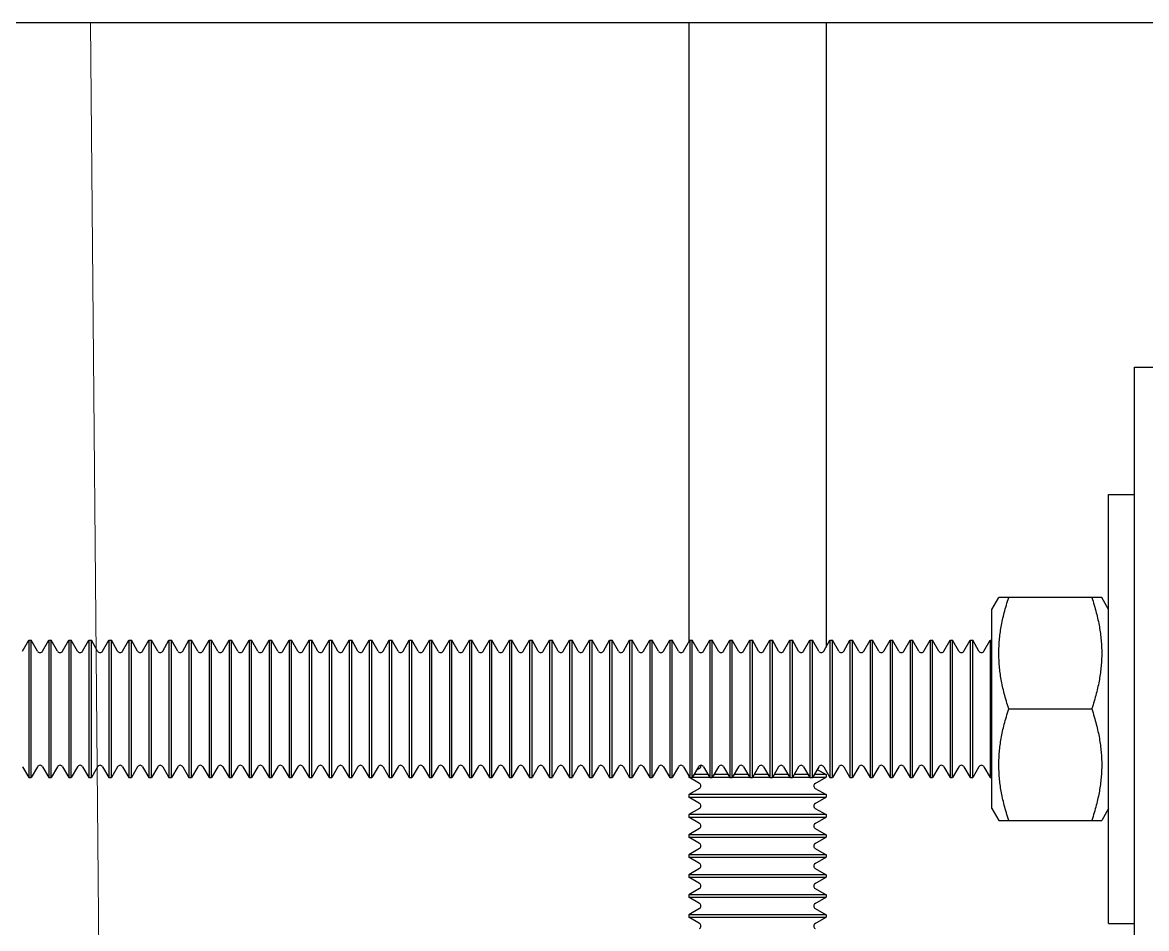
# Model space of a CAD drawing. Header units: millimetres. Extents: x -23083795 to 376618, y 113268 to 3804440.
# Drawn here: x 225360.2 to 225491.1, y 122246.7 to 122352.3 of the extents above; entities that cross this region are included whole.
import ezdxf

# ---------------------------------------------------------------- set-up
doc = ezdxf.new("R2010")
doc.units = ezdxf.units.MM
doc.header["$LTSCALE"] = 6
doc.linetypes.add('CENTER', pattern=[50.8, 31.75, -6.35, 6.35, -6.35])
doc.layers.add('duong tam', color=30, linetype='CENTER', lineweight=5)

msp = doc.modelspace()

# ---------------------------------------------------------------- linework, layer by layer
at = {"color": 2, "lineweight": -3, "ltscale": 30, "extrusion": (0, 1, -2.22045e-16)}
for p, q in [((224825.78045, 122352.29449, -1.36858), (225625.78045, 122352.29449, -1.36858)), ((225437.78045, 122352.29449, -1.36858), (225437.78045, 122280.0852, -1.36858)), ((225453.78045, 122352.29449, -1.36858), (225453.78045, 122279.50785, -1.36858)), ((225489.70097, 120913.35846, -1.36858), (225489.70097, 122312.12253, -1.36858)), ((225489.70097, 122312.12253, -1.36858), (225492.07105, 122312.12253, -1.36858)), ((225486.70097, 122247.29449, -1.36858), (225486.70097, 122297.29449, -1.36858)), ((225486.70097, 122297.29449, -1.36858), (225489.70097, 122297.29449, -1.36858)), ((225473.10097, 122283.89449, -1.36858), (225473.9112, 122285.29786, -1.36858)), ((225484.72932, 122285.29786, -1.36858), (225475.07262, 122285.29786, -1.36858)), ((225486.70097, 122283.89449, -1.36858), (225485.89073, 122285.29786, -1.36858)), ((225473.10097, 122260.69449, -1.36858), (225473.10097, 122283.89449, -1.36858)), ((225360.17212, 122279.03153, -1.36858), (225360.90129, 122280.29449, -1.36858)), ((225360.90129, 122280.29449, -1.36858), (225360.90129, 122264.29449, -1.36858)), ((225360.90129, 122280.29449, -1.36858), (225361.19295, 122280.29449, -1.36858)), ((225361.19295, 122264.29449, -1.36858), (225361.19295, 122280.29449, -1.36858)), ((225361.92212, 122279.03153, -1.36858), (225361.19295, 122280.29449, -1.36858)), ((225362.50545, 122279.03153, -1.36858), (225363.23462, 122280.29449, -1.36858)), ((225363.23462, 122280.29449, -1.36858), (225363.23462, 122264.29449, -1.36858)), ((225363.23462, 122280.29449, -1.36858), (225363.52629, 122280.29449, -1.36858)), ((225363.52629, 122264.29449, -1.36858), (225363.52629, 122280.29449, -1.36858)), ((225364.25545, 122279.03153, -1.36858), (225363.52629, 122280.29449, -1.36858)), ((225364.83879, 122279.03153, -1.36858), (225365.56795, 122280.29449, -1.36858)), ((225365.56795, 122280.29449, -1.36858), (225365.56795, 122264.29449, -1.36858)), ((225365.56795, 122280.29449, -1.36858), (225365.85962, 122280.29449, -1.36858)), ((225365.85962, 122264.29449, -1.36858), (225365.85962, 122280.29449, -1.36858)), ((225366.58879, 122279.03153, -1.36858), (225365.85962, 122280.29449, -1.36858)), ((225367.17212, 122279.03153, -1.36858), (225367.90129, 122280.29449, -1.36858)), ((225367.90129, 122280.29449, -1.36858), (225367.90129, 122264.29449, -1.36858)), ((225367.90129, 122280.29449, -1.36858), (225368.19295, 122280.29449, -1.36858)), ((225368.19295, 122264.29449, -1.36858), (225368.19295, 122280.29449, -1.36858)), ((225368.92212, 122279.03153, -1.36858), (225368.19295, 122280.29449, -1.36858)), ((225369.50545, 122279.03153, -1.36858), (225370.23462, 122280.29449, -1.36858)), ((225370.23462, 122280.29449, -1.36858), (225370.23462, 122264.29449, -1.36858)), ((225370.23462, 122280.29449, -1.36858), (225370.52629, 122280.29449, -1.36858)), ((225370.52629, 122264.29449, -1.36858), (225370.52629, 122280.29449, -1.36858)), ((225371.25545, 122279.03153, -1.36858), (225370.52629, 122280.29449, -1.36858)), ((225371.83879, 122279.03153, -1.36858), (225372.56795, 122280.29449, -1.36858)), ((225372.56795, 122280.29449, -1.36858), (225372.56795, 122264.29449, -1.36858)), ((225372.56795, 122280.29449, -1.36858), (225372.85962, 122280.29449, -1.36858)), ((225372.85962, 122264.29449, -1.36858), (225372.85962, 122280.29449, -1.36858)), ((225373.58879, 122279.03153, -1.36858), (225372.85962, 122280.29449, -1.36858)), ((225374.17212, 122279.03153, -1.36858), (225374.90129, 122280.29449, -1.36858)), ((225374.90129, 122280.29449, -1.36858), (225374.90129, 122264.29449, -1.36858)), ((225374.90129, 122280.29449, -1.36858), (225375.19295, 122280.29449, -1.36858)), ((225375.19295, 122264.29449, -1.36858), (225375.19295, 122280.29449, -1.36858)), ((225375.92212, 122279.03153, -1.36858), (225375.19295, 122280.29449, -1.36858)), ((225376.50545, 122279.03153, -1.36858), (225377.23462, 122280.29449, -1.36858)), ((225377.23462, 122280.29449, -1.36858), (225377.23462, 122264.29449, -1.36858)), ((225377.23462, 122280.29449, -1.36858), (225377.52629, 122280.29449, -1.36858)), ((225377.52629, 122264.29449, -1.36858), (225377.52629, 122280.29449, -1.36858)), ((225378.25545, 122279.03153, -1.36858), (225377.52629, 122280.29449, -1.36858)), ((225378.83879, 122279.03153, -1.36858), (225379.56795, 122280.29449, -1.36858)), ((225379.56795, 122280.29449, -1.36858), (225379.56795, 122264.29449, -1.36858)), ((225379.56795, 122280.29449, -1.36858), (225379.85962, 122280.29449, -1.36858)), ((225379.85962, 122264.29449, -1.36858), (225379.85962, 122280.29449, -1.36858)), ((225380.58879, 122279.03153, -1.36858), (225379.85962, 122280.29449, -1.36858)), ((225381.17212, 122279.03153, -1.36858), (225381.90129, 122280.29449, -1.36858)), ((225381.90129, 122280.29449, -1.36858), (225381.90129, 122264.29449, -1.36858)), ((225381.90129, 122280.29449, -1.36858), (225382.19295, 122280.29449, -1.36858)), ((225382.19295, 122264.29449, -1.36858), (225382.19295, 122280.29449, -1.36858)), ((225382.92212, 122279.03153, -1.36858), (225382.19295, 122280.29449, -1.36858)), ((225383.50545, 122279.03153, -1.36858), (225384.23462, 122280.29449, -1.36858)), ((225384.23462, 122280.29449, -1.36858), (225384.23462, 122264.29449, -1.36858)), ((225384.23462, 122280.29449, -1.36858), (225384.52629, 122280.29449, -1.36858)), ((225384.52629, 122264.29449, -1.36858), (225384.52629, 122280.29449, -1.36858)), ((225385.25545, 122279.03153, -1.36858), (225384.52629, 122280.29449, -1.36858)), ((225385.83879, 122279.03153, -1.36858), (225386.56795, 122280.29449, -1.36858)), ((225386.56795, 122280.29449, -1.36858), (225386.56795, 122264.29449, -1.36858)), ((225386.56795, 122280.29449, -1.36858), (225386.85962, 122280.29449, -1.36858)), ((225386.85962, 122264.29449, -1.36858), (225386.85962, 122280.29449, -1.36858)), ((225387.58879, 122279.03153, -1.36858), (225386.85962, 122280.29449, -1.36858)), ((225388.17212, 122279.03153, -1.36858), (225388.90129, 122280.29449, -1.36858)), ((225388.90129, 122280.29449, -1.36858), (225388.90129, 122264.29449, -1.36858)), ((225388.90129, 122280.29449, -1.36858), (225389.19295, 122280.29449, -1.36858)), ((225389.19295, 122264.29449, -1.36858), (225389.19295, 122280.29449, -1.36858)), ((225389.92212, 122279.03153, -1.36858), (225389.19295, 122280.29449, -1.36858)), ((225390.50545, 122279.03153, -1.36858), (225391.23462, 122280.29449, -1.36858)), ((225391.23462, 122280.29449, -1.36858), (225391.23462, 122264.29449, -1.36858)), ((225391.23462, 122280.29449, -1.36858), (225391.52629, 122280.29449, -1.36858)), ((225391.52629, 122264.29449, -1.36858), (225391.52629, 122280.29449, -1.36858)), ((225392.25545, 122279.03153, -1.36858), (225391.52629, 122280.29449, -1.36858)), ((225392.83879, 122279.03153, -1.36858), (225393.56795, 122280.29449, -1.36858)), ((225393.56795, 122280.29449, -1.36858), (225393.56795, 122264.29449, -1.36858)), ((225393.56795, 122280.29449, -1.36858), (225393.85962, 122280.29449, -1.36858)), ((225393.85962, 122264.29449, -1.36858), (225393.85962, 122280.29449, -1.36858)), ((225394.58879, 122279.03153, -1.36858), (225393.85962, 122280.29449, -1.36858)), ((225395.17212, 122279.03153, -1.36858), (225395.90129, 122280.29449, -1.36858)), ((225395.90129, 122280.29449, -1.36858), (225395.90129, 122264.29449, -1.36858)), ((225395.90129, 122280.29449, -1.36858), (225396.19295, 122280.29449, -1.36858)), ((225396.19295, 122264.29449, -1.36858), (225396.19295, 122280.29449, -1.36858)), ((225396.92212, 122279.03153, -1.36858), (225396.19295, 122280.29449, -1.36858)), ((225397.50545, 122279.03153, -1.36858), (225398.23462, 122280.29449, -1.36858)), ((225398.23462, 122280.29449, -1.36858), (225398.23462, 122264.29449, -1.36858)), ((225398.23462, 122280.29449, -1.36858), (225398.52629, 122280.29449, -1.36858)), ((225398.52629, 122264.29449, -1.36858), (225398.52629, 122280.29449, -1.36858)), ((225399.25545, 122279.03153, -1.36858), (225398.52629, 122280.29449, -1.36858)), ((225399.83879, 122279.03153, -1.36858), (225400.56795, 122280.29449, -1.36858)), ((225400.56795, 122280.29449, -1.36858), (225400.56795, 122264.29449, -1.36858)), ((225400.56795, 122280.29449, -1.36858), (225400.85962, 122280.29449, -1.36858)), ((225400.85962, 122264.29449, -1.36858), (225400.85962, 122280.29449, -1.36858)), ((225401.58879, 122279.03153, -1.36858), (225400.85962, 122280.29449, -1.36858)), ((225402.17212, 122279.03153, -1.36858), (225402.90129, 122280.29449, -1.36858)), ((225402.90129, 122280.29449, -1.36858), (225402.90129, 122264.29449, -1.36858)), ((225402.90129, 122280.29449, -1.36858), (225403.19295, 122280.29449, -1.36858)), ((225403.19295, 122264.29449, -1.36858), (225403.19295, 122280.29449, -1.36858)), ((225403.92212, 122279.03153, -1.36858), (225403.19295, 122280.29449, -1.36858)), ((225404.50545, 122279.03153, -1.36858), (225405.23462, 122280.29449, -1.36858)), ((225405.23462, 122280.29449, -1.36858), (225405.23462, 122264.29449, -1.36858)), ((225405.23462, 122280.29449, -1.36858), (225405.52629, 122280.29449, -1.36858)), ((225405.52629, 122264.29449, -1.36858), (225405.52629, 122280.29449, -1.36858)), ((225406.25545, 122279.03153, -1.36858), (225405.52629, 122280.29449, -1.36858)), ((225406.83879, 122279.03153, -1.36858), (225407.56795, 122280.29449, -1.36858)), ((225407.56795, 122280.29449, -1.36858), (225407.56795, 122264.29449, -1.36858)), ((225407.56795, 122280.29449, -1.36858), (225407.85962, 122280.29449, -1.36858)), ((225407.85962, 122264.29449, -1.36858), (225407.85962, 122280.29449, -1.36858)), ((225408.58879, 122279.03153, -1.36858), (225407.85962, 122280.29449, -1.36858)), ((225409.17212, 122279.03153, -1.36858), (225409.90129, 122280.29449, -1.36858)), ((225409.90129, 122280.29449, -1.36858), (225409.90129, 122264.29449, -1.36858)), ((225409.90129, 122280.29449, -1.36858), (225410.19295, 122280.29449, -1.36858)), ((225410.19295, 122264.29449, -1.36858), (225410.19295, 122280.29449, -1.36858)), ((225410.92212, 122279.03153, -1.36858), (225410.19295, 122280.29449, -1.36858)), ((225411.50545, 122279.03153, -1.36858), (225412.23462, 122280.29449, -1.36858)), ((225412.23462, 122280.29449, -1.36858), (225412.23462, 122264.29449, -1.36858)), ((225412.23462, 122280.29449, -1.36858), (225412.52629, 122280.29449, -1.36858)), ((225412.52629, 122264.29449, -1.36858), (225412.52629, 122280.29449, -1.36858)), ((225413.25545, 122279.03153, -1.36858), (225412.52629, 122280.29449, -1.36858)), ((225413.83879, 122279.03153, -1.36858), (225414.56795, 122280.29449, -1.36858)), ((225414.56795, 122280.29449, -1.36858), (225414.56795, 122264.29449, -1.36858)), ((225414.56795, 122280.29449, -1.36858), (225414.85962, 122280.29449, -1.36858)), ((225414.85962, 122264.29449, -1.36858), (225414.85962, 122280.29449, -1.36858)), ((225415.58879, 122279.03153, -1.36858), (225414.85962, 122280.29449, -1.36858)), ((225416.17212, 122279.03153, -1.36858), (225416.90129, 122280.29449, -1.36858)), ((225416.90129, 122280.29449, -1.36858), (225416.90129, 122264.29449, -1.36858)), ((225416.90129, 122280.29449, -1.36858), (225417.19295, 122280.29449, -1.36858)), ((225417.19295, 122264.29449, -1.36858), (225417.19295, 122280.29449, -1.36858)), ((225417.92212, 122279.03153, -1.36858), (225417.19295, 122280.29449, -1.36858)), ((225418.50545, 122279.03153, -1.36858), (225419.23462, 122280.29449, -1.36858)), ((225419.23462, 122280.29449, -1.36858), (225419.23462, 122264.29449, -1.36858)), ((225419.23462, 122280.29449, -1.36858), (225419.52629, 122280.29449, -1.36858)), ((225419.52629, 122264.29449, -1.36858), (225419.52629, 122280.29449, -1.36858)), ((225420.25545, 122279.03153, -1.36858), (225419.52629, 122280.29449, -1.36858)), ((225420.83879, 122279.03153, -1.36858), (225421.56795, 122280.29449, -1.36858)), ((225421.56795, 122280.29449, -1.36858), (225421.56795, 122264.29449, -1.36858)), ((225421.56795, 122280.29449, -1.36858), (225421.85962, 122280.29449, -1.36858)), ((225421.85962, 122264.29449, -1.36858), (225421.85962, 122280.29449, -1.36858)), ((225422.58879, 122279.03153, -1.36858), (225421.85962, 122280.29449, -1.36858)), ((225423.17212, 122279.03153, -1.36858), (225423.90129, 122280.29449, -1.36858)), ((225423.90129, 122280.29449, -1.36858), (225423.90129, 122264.29449, -1.36858)), ((225423.90129, 122280.29449, -1.36858), (225424.19295, 122280.29449, -1.36858)), ((225424.19295, 122264.29449, -1.36858), (225424.19295, 122280.29449, -1.36858)), ((225424.92212, 122279.03153, -1.36858), (225424.19295, 122280.29449, -1.36858)), ((225425.50545, 122279.03153, -1.36858), (225426.23462, 122280.29449, -1.36858)), ((225426.23462, 122280.29449, -1.36858), (225426.23462, 122264.29449, -1.36858)), ((225426.23462, 122280.29449, -1.36858), (225426.52629, 122280.29449, -1.36858)), ((225426.52629, 122264.29449, -1.36858), (225426.52629, 122280.29449, -1.36858)), ((225427.25545, 122279.03153, -1.36858), (225426.52629, 122280.29449, -1.36858)), ((225427.83879, 122279.03153, -1.36858), (225428.56795, 122280.29449, -1.36858)), ((225428.56795, 122280.29449, -1.36858), (225428.56795, 122264.29449, -1.36858)), ((225428.56795, 122280.29449, -1.36858), (225428.85962, 122280.29449, -1.36858)), ((225428.85962, 122264.29449, -1.36858), (225428.85962, 122280.29449, -1.36858)), ((225429.58879, 122279.03153, -1.36858), (225428.85962, 122280.29449, -1.36858)), ((225430.17212, 122279.03153, -1.36858), (225430.90129, 122280.29449, -1.36858)), ((225430.90129, 122280.29449, -1.36858), (225430.90129, 122264.29449, -1.36858)), ((225430.90129, 122280.29449, -1.36858), (225431.19295, 122280.29449, -1.36858)), ((225431.19295, 122264.29449, -1.36858), (225431.19295, 122280.29449, -1.36858)), ((225431.92212, 122279.03153, -1.36858), (225431.19295, 122280.29449, -1.36858)), ((225432.50545, 122279.03153, -1.36858), (225433.23462, 122280.29449, -1.36858)), ((225433.23462, 122280.29449, -1.36858), (225433.23462, 122264.29449, -1.36858)), ((225433.23462, 122280.29449, -1.36858), (225433.52629, 122280.29449, -1.36858)), ((225433.52629, 122264.29449, -1.36858), (225433.52629, 122280.29449, -1.36858)), ((225434.25545, 122279.03153, -1.36858), (225433.52629, 122280.29449, -1.36858)), ((225434.83879, 122279.03153, -1.36858), (225435.56795, 122280.29449, -1.36858)), ((225435.56795, 122280.29449, -1.36858), (225435.56795, 122264.29449, -1.36858)), ((225435.56795, 122280.29449, -1.36858), (225435.85962, 122280.29449, -1.36858)), ((225435.85962, 122264.29449, -1.36858), (225435.85962, 122280.29449, -1.36858)), ((225436.58879, 122279.03153, -1.36858), (225435.85962, 122280.29449, -1.36858)), ((225437.17212, 122279.03153, -1.36858), (225437.90129, 122280.29449, -1.36858)), ((225437.90129, 122280.29449, -1.36858), (225437.90129, 122264.29449, -1.36858)), ((225437.90129, 122280.29449, -1.36858), (225438.19295, 122280.29449, -1.36858)), ((225438.19295, 122264.29449, -1.36858), (225438.19295, 122280.29449, -1.36858)), ((225438.92212, 122279.03153, -1.36858), (225438.19295, 122280.29449, -1.36858)), ((225439.50545, 122279.03153, -1.36858), (225440.23462, 122280.29449, -1.36858)), ((225440.23462, 122280.29449, -1.36858), (225440.23462, 122264.29449, -1.36858)), ((225440.23462, 122280.29449, -1.36858), (225440.52629, 122280.29449, -1.36858)), ((225440.52629, 122264.29449, -1.36858), (225440.52629, 122280.29449, -1.36858)), ((225441.25545, 122279.03153, -1.36858), (225440.52629, 122280.29449, -1.36858)), ((225441.83879, 122279.03153, -1.36858), (225442.56795, 122280.29449, -1.36858)), ((225442.56795, 122280.29449, -1.36858), (225442.56795, 122264.29449, -1.36858)), ((225442.56795, 122280.29449, -1.36858), (225442.85962, 122280.29449, -1.36858)), ((225442.85962, 122264.29449, -1.36858), (225442.85962, 122280.29449, -1.36858)), ((225443.58879, 122279.03153, -1.36858), (225442.85962, 122280.29449, -1.36858)), ((225444.17212, 122279.03153, -1.36858), (225444.90129, 122280.29449, -1.36858)), ((225444.90129, 122280.29449, -1.36858), (225444.90129, 122264.29449, -1.36858)), ((225444.90129, 122280.29449, -1.36858), (225445.19295, 122280.29449, -1.36858)), ((225445.19295, 122264.29449, -1.36858), (225445.19295, 122280.29449, -1.36858)), ((225445.92212, 122279.03153, -1.36858), (225445.19295, 122280.29449, -1.36858)), ((225446.50545, 122279.03153, -1.36858), (225447.23462, 122280.29449, -1.36858)), ((225447.23462, 122280.29449, -1.36858), (225447.23462, 122264.29449, -1.36858)), ((225447.23462, 122280.29449, -1.36858), (225447.52629, 122280.29449, -1.36858)), ((225447.52629, 122264.29449, -1.36858), (225447.52629, 122280.29449, -1.36858)), ((225448.25545, 122279.03153, -1.36858), (225447.52629, 122280.29449, -1.36858)), ((225448.83879, 122279.03153, -1.36858), (225449.56795, 122280.29449, -1.36858)), ((225449.56795, 122280.29449, -1.36858), (225449.56795, 122264.29449, -1.36858)), ((225449.56795, 122280.29449, -1.36858), (225449.85962, 122280.29449, -1.36858)), ((225449.85962, 122264.29449, -1.36858), (225449.85962, 122280.29449, -1.36858)), ((225450.58879, 122279.03153, -1.36858), (225449.85962, 122280.29449, -1.36858)), ((225451.17212, 122279.03153, -1.36858), (225451.90129, 122280.29449, -1.36858)), ((225451.90129, 122280.29449, -1.36858), (225451.90129, 122264.29449, -1.36858)), ((225451.90129, 122280.29449, -1.36858), (225452.19295, 122280.29449, -1.36858)), ((225452.19295, 122264.29449, -1.36858), (225452.19295, 122280.29449, -1.36858)), ((225452.92212, 122279.03153, -1.36858), (225452.19295, 122280.29449, -1.36858)), ((225453.50545, 122279.03153, -1.36858), (225454.23462, 122280.29449, -1.36858)), ((225454.23462, 122280.29449, -1.36858), (225454.23462, 122264.29449, -1.36858)), ((225454.23462, 122280.29449, -1.36858), (225454.52629, 122280.29449, -1.36858)), ((225454.52629, 122264.29449, -1.36858), (225454.52629, 122280.29449, -1.36858)), ((225455.25545, 122279.03153, -1.36858), (225454.52629, 122280.29449, -1.36858)), ((225455.83879, 122279.03153, -1.36858), (225456.56795, 122280.29449, -1.36858)), ((225456.56795, 122280.29449, -1.36858), (225456.56795, 122264.29449, -1.36858)), ((225456.56795, 122280.29449, -1.36858), (225456.85962, 122280.29449, -1.36858)), ((225456.85962, 122264.29449, -1.36858), (225456.85962, 122280.29449, -1.36858)), ((225457.58879, 122279.03153, -1.36858), (225456.85962, 122280.29449, -1.36858)), ((225458.17212, 122279.03153, -1.36858), (225458.90129, 122280.29449, -1.36858)), ((225458.90129, 122280.29449, -1.36858), (225458.90129, 122264.29449, -1.36858)), ((225458.90129, 122280.29449, -1.36858), (225459.19295, 122280.29449, -1.36858)), ((225459.19295, 122264.29449, -1.36858), (225459.19295, 122280.29449, -1.36858)), ((225459.92212, 122279.03153, -1.36858), (225459.19295, 122280.29449, -1.36858)), ((225460.50545, 122279.03153, -1.36858), (225461.23462, 122280.29449, -1.36858)), ((225461.23462, 122280.29449, -1.36858), (225461.23462, 122264.29449, -1.36858)), ((225461.23462, 122280.29449, -1.36858), (225461.52629, 122280.29449, -1.36858)), ((225461.52629, 122264.29449, -1.36858), (225461.52629, 122280.29449, -1.36858)), ((225462.25545, 122279.03153, -1.36858), (225461.52629, 122280.29449, -1.36858)), ((225462.83879, 122279.03153, -1.36858), (225463.56795, 122280.29449, -1.36858)), ((225463.56795, 122280.29449, -1.36858), (225463.56795, 122264.29449, -1.36858)), ((225463.56795, 122280.29449, -1.36858), (225463.85962, 122280.29449, -1.36858)), ((225463.85962, 122264.29449, -1.36858), (225463.85962, 122280.29449, -1.36858)), ((225464.58879, 122279.03153, -1.36858), (225463.85962, 122280.29449, -1.36858)), ((225465.17212, 122279.03153, -1.36858), (225465.90129, 122280.29449, -1.36858)), ((225465.90129, 122280.29449, -1.36858), (225465.90129, 122264.29449, -1.36858)), ((225465.90129, 122280.29449, -1.36858), (225466.19295, 122280.29449, -1.36858)), ((225466.19295, 122264.29449, -1.36858), (225466.19295, 122280.29449, -1.36858)), ((225466.92212, 122279.03153, -1.36858), (225466.19295, 122280.29449, -1.36858)), ((225467.50545, 122279.03153, -1.36858), (225468.23462, 122280.29449, -1.36858)), ((225468.23462, 122280.29449, -1.36858), (225468.23462, 122264.29449, -1.36858)), ((225468.23462, 122280.29449, -1.36858), (225468.52629, 122280.29449, -1.36858)), ((225468.52629, 122264.29449, -1.36858), (225468.52629, 122280.29449, -1.36858)), ((225469.25545, 122279.03153, -1.36858), (225468.52629, 122280.29449, -1.36858)), ((225469.83879, 122279.03153, -1.36858), (225470.56795, 122280.29449, -1.36858)), ((225470.56795, 122280.29449, -1.36858), (225470.56795, 122264.29449, -1.36858)), ((225470.56795, 122280.29449, -1.36858), (225470.85962, 122280.29449, -1.36858)), ((225470.85962, 122264.29449, -1.36858), (225470.85962, 122280.29449, -1.36858)), ((225471.58879, 122279.03153, -1.36858), (225470.85962, 122280.29449, -1.36858)), ((225472.17212, 122279.03153, -1.36858), (225472.90129, 122280.29449, -1.36858)), ((225472.90129, 122280.29449, -1.36858), (225472.90129, 122264.29449, -1.36858)), ((225472.90129, 122280.29449, -1.36858), (225473.10097, 122280.29449, -1.36858)), ((225475.07262, 122272.29449, -1.36858), (225484.72932, 122272.29449, -1.36858)), ((225360.17212, 122265.55744, -1.36858), (225360.90129, 122264.29449, -1.36858)), ((225361.92212, 122265.55744, -1.36858), (225361.19295, 122264.29449, -1.36858)), ((225362.50545, 122265.55744, -1.36858), (225363.23462, 122264.29449, -1.36858)), ((225364.25545, 122265.55744, -1.36858), (225363.52629, 122264.29449, -1.36858)), ((225364.83879, 122265.55744, -1.36858), (225365.56795, 122264.29449, -1.36858)), ((225366.58879, 122265.55744, -1.36858), (225365.85962, 122264.29449, -1.36858)), ((225367.17212, 122265.55744, -1.36858), (225367.90129, 122264.29449, -1.36858)), ((225368.92212, 122265.55744, -1.36858), (225368.19295, 122264.29449, -1.36858)), ((225369.50545, 122265.55744, -1.36858), (225370.23462, 122264.29449, -1.36858)), ((225371.25545, 122265.55744, -1.36858), (225370.52629, 122264.29449, -1.36858)), ((225371.83879, 122265.55744, -1.36858), (225372.56795, 122264.29449, -1.36858)), ((225373.58879, 122265.55744, -1.36858), (225372.85962, 122264.29449, -1.36858)), ((225374.17212, 122265.55744, -1.36858), (225374.90129, 122264.29449, -1.36858)), ((225375.92212, 122265.55744, -1.36858), (225375.19295, 122264.29449, -1.36858)), ((225376.50545, 122265.55744, -1.36858), (225377.23462, 122264.29449, -1.36858)), ((225378.25545, 122265.55744, -1.36858), (225377.52629, 122264.29449, -1.36858)), ((225378.83879, 122265.55744, -1.36858), (225379.56795, 122264.29449, -1.36858)), ((225380.58879, 122265.55744, -1.36858), (225379.85962, 122264.29449, -1.36858)), ((225381.17212, 122265.55744, -1.36858), (225381.90129, 122264.29449, -1.36858)), ((225382.92212, 122265.55744, -1.36858), (225382.19295, 122264.29449, -1.36858)), ((225383.50545, 122265.55744, -1.36858), (225384.23462, 122264.29449, -1.36858)), ((225385.25545, 122265.55744, -1.36858), (225384.52629, 122264.29449, -1.36858)), ((225385.83879, 122265.55744, -1.36858), (225386.56795, 122264.29449, -1.36858)), ((225387.58879, 122265.55744, -1.36858), (225386.85962, 122264.29449, -1.36858)), ((225388.17212, 122265.55744, -1.36858), (225388.90129, 122264.29449, -1.36858)), ((225389.92212, 122265.55744, -1.36858), (225389.19295, 122264.29449, -1.36858)), ((225390.50545, 122265.55744, -1.36858), (225391.23462, 122264.29449, -1.36858)), ((225392.25545, 122265.55744, -1.36858), (225391.52629, 122264.29449, -1.36858)), ((225392.83879, 122265.55744, -1.36858), (225393.56795, 122264.29449, -1.36858)), ((225394.58879, 122265.55744, -1.36858), (225393.85962, 122264.29449, -1.36858)), ((225395.17212, 122265.55744, -1.36858), (225395.90129, 122264.29449, -1.36858)), ((225396.92212, 122265.55744, -1.36858), (225396.19295, 122264.29449, -1.36858)), ((225397.50545, 122265.55744, -1.36858), (225398.23462, 122264.29449, -1.36858)), ((225399.25545, 122265.55744, -1.36858), (225398.52629, 122264.29449, -1.36858)), ((225399.83879, 122265.55744, -1.36858), (225400.56795, 122264.29449, -1.36858)), ((225401.58879, 122265.55744, -1.36858), (225400.85962, 122264.29449, -1.36858)), ((225402.17212, 122265.55744, -1.36858), (225402.90129, 122264.29449, -1.36858)), ((225403.92212, 122265.55744, -1.36858), (225403.19295, 122264.29449, -1.36858)), ((225404.50545, 122265.55744, -1.36858), (225405.23462, 122264.29449, -1.36858)), ((225406.25545, 122265.55744, -1.36858), (225405.52629, 122264.29449, -1.36858)), ((225406.83879, 122265.55744, -1.36858), (225407.56795, 122264.29449, -1.36858)), ((225408.58879, 122265.55744, -1.36858), (225407.85962, 122264.29449, -1.36858)), ((225409.17212, 122265.55744, -1.36858), (225409.90129, 122264.29449, -1.36858)), ((225410.92212, 122265.55744, -1.36858), (225410.19295, 122264.29449, -1.36858)), ((225411.50545, 122265.55744, -1.36858), (225412.23462, 122264.29449, -1.36858)), ((225413.25545, 122265.55744, -1.36858), (225412.52629, 122264.29449, -1.36858)), ((225413.83879, 122265.55744, -1.36858), (225414.56795, 122264.29449, -1.36858)), ((225415.58879, 122265.55744, -1.36858), (225414.85962, 122264.29449, -1.36858)), ((225416.17212, 122265.55744, -1.36858), (225416.90129, 122264.29449, -1.36858)), ((225417.92212, 122265.55744, -1.36858), (225417.19295, 122264.29449, -1.36858)), ((225418.50545, 122265.55744, -1.36858), (225419.23462, 122264.29449, -1.36858)), ((225420.25545, 122265.55744, -1.36858), (225419.52629, 122264.29449, -1.36858)), ((225420.83879, 122265.55744, -1.36858), (225421.56795, 122264.29449, -1.36858)), ((225422.58879, 122265.55744, -1.36858), (225421.85962, 122264.29449, -1.36858)), ((225423.17212, 122265.55744, -1.36858), (225423.90129, 122264.29449, -1.36858)), ((225424.92212, 122265.55744, -1.36858), (225424.19295, 122264.29449, -1.36858)), ((225425.50545, 122265.55744, -1.36858), (225426.23462, 122264.29449, -1.36858)), ((225427.25545, 122265.55744, -1.36858), (225426.52629, 122264.29449, -1.36858)), ((225427.83879, 122265.55744, -1.36858), (225428.56795, 122264.29449, -1.36858)), ((225429.58879, 122265.55744, -1.36858), (225428.85962, 122264.29449, -1.36858)), ((225430.17212, 122265.55744, -1.36858), (225430.90129, 122264.29449, -1.36858)), ((225431.92212, 122265.55744, -1.36858), (225431.19295, 122264.29449, -1.36858)), ((225432.50545, 122265.55744, -1.36858), (225433.23462, 122264.29449, -1.36858)), ((225434.25545, 122265.55744, -1.36858), (225433.52629, 122264.29449, -1.36858)), ((225434.83879, 122265.55744, -1.36858), (225435.56795, 122264.29449, -1.36858)), ((225436.58879, 122265.55744, -1.36858), (225435.85962, 122264.29449, -1.36858)), ((225437.17212, 122265.55744, -1.36858), (225437.90129, 122264.29449, -1.36858)), ((225438.92212, 122265.55744, -1.36858), (225438.19295, 122264.29449, -1.36858)), ((225439.50545, 122265.55744, -1.36858), (225440.23462, 122264.29449, -1.36858)), ((225441.25545, 122265.55744, -1.36858), (225440.52629, 122264.29449, -1.36858)), ((225441.83879, 122265.55744, -1.36858), (225442.56795, 122264.29449, -1.36858)), ((225443.58879, 122265.55744, -1.36858), (225442.85962, 122264.29449, -1.36858)), ((225444.17212, 122265.55744, -1.36858), (225444.90129, 122264.29449, -1.36858)), ((225445.92212, 122265.55744, -1.36858), (225445.19295, 122264.29449, -1.36858)), ((225446.50545, 122265.55744, -1.36858), (225447.23462, 122264.29449, -1.36858)), ((225448.25545, 122265.55744, -1.36858), (225447.52629, 122264.29449, -1.36858)), ((225448.83879, 122265.55744, -1.36858), (225449.56795, 122264.29449, -1.36858)), ((225450.58879, 122265.55744, -1.36858), (225449.85962, 122264.29449, -1.36858)), ((225451.17212, 122265.55744, -1.36858), (225451.90129, 122264.29449, -1.36858)), ((225452.92212, 122265.55744, -1.36858), (225452.19295, 122264.29449, -1.36858)), ((225453.50545, 122265.55744, -1.36858), (225454.23462, 122264.29449, -1.36858)), ((225455.25545, 122265.55744, -1.36858), (225454.52629, 122264.29449, -1.36858)), ((225455.83879, 122265.55744, -1.36858), (225456.56795, 122264.29449, -1.36858)), ((225457.58879, 122265.55744, -1.36858), (225456.85962, 122264.29449, -1.36858)), ((225458.17212, 122265.55744, -1.36858), (225458.90129, 122264.29449, -1.36858)), ((225459.92212, 122265.55744, -1.36858), (225459.19295, 122264.29449, -1.36858)), ((225460.50545, 122265.55744, -1.36858), (225461.23462, 122264.29449, -1.36858)), ((225462.25545, 122265.55744, -1.36858), (225461.52629, 122264.29449, -1.36858)), ((225462.83879, 122265.55744, -1.36858), (225463.56795, 122264.29449, -1.36858)), ((225464.58879, 122265.55744, -1.36858), (225463.85962, 122264.29449, -1.36858)), ((225465.17212, 122265.55744, -1.36858), (225465.90129, 122264.29449, -1.36858)), ((225466.92212, 122265.55744, -1.36858), (225466.19295, 122264.29449, -1.36858)), ((225467.50545, 122265.55744, -1.36858), (225468.23462, 122264.29449, -1.36858)), ((225469.25545, 122265.55744, -1.36858), (225468.52629, 122264.29449, -1.36858)), ((225469.83879, 122265.55744, -1.36858), (225470.56795, 122264.29449, -1.36858)), ((225471.58879, 122265.55744, -1.36858), (225470.85962, 122264.29449, -1.36858)), ((225472.17212, 122265.55744, -1.36858), (225472.90129, 122264.29449, -1.36858)), ((225360.90129, 122264.29449, -1.36858), (225361.19295, 122264.29449, -1.36858)), ((225363.23462, 122264.29449, -1.36858), (225363.52629, 122264.29449, -1.36858)), ((225365.56795, 122264.29449, -1.36858), (225365.85962, 122264.29449, -1.36858)), ((225367.90129, 122264.29449, -1.36858), (225368.19295, 122264.29449, -1.36858)), ((225370.23462, 122264.29449, -1.36858), (225370.52629, 122264.29449, -1.36858)), ((225372.56795, 122264.29449, -1.36858), (225372.85962, 122264.29449, -1.36858)), ((225374.90129, 122264.29449, -1.36858), (225375.19295, 122264.29449, -1.36858)), ((225377.23462, 122264.29449, -1.36858), (225377.52629, 122264.29449, -1.36858)), ((225379.56795, 122264.29449, -1.36858), (225379.85962, 122264.29449, -1.36858)), ((225381.90129, 122264.29449, -1.36858), (225382.19295, 122264.29449, -1.36858)), ((225384.23462, 122264.29449, -1.36858), (225384.52629, 122264.29449, -1.36858)), ((225386.56795, 122264.29449, -1.36858), (225386.85962, 122264.29449, -1.36858)), ((225388.90129, 122264.29449, -1.36858), (225389.19295, 122264.29449, -1.36858)), ((225391.23462, 122264.29449, -1.36858), (225391.52629, 122264.29449, -1.36858)), ((225393.56795, 122264.29449, -1.36858), (225393.85962, 122264.29449, -1.36858)), ((225395.90129, 122264.29449, -1.36858), (225396.19295, 122264.29449, -1.36858)), ((225398.23462, 122264.29449, -1.36858), (225398.52629, 122264.29449, -1.36858)), ((225400.56795, 122264.29449, -1.36858), (225400.85962, 122264.29449, -1.36858)), ((225402.90129, 122264.29449, -1.36858), (225403.19295, 122264.29449, -1.36858)), ((225405.23462, 122264.29449, -1.36858), (225405.52629, 122264.29449, -1.36858)), ((225407.56795, 122264.29449, -1.36858), (225407.85962, 122264.29449, -1.36858)), ((225409.90129, 122264.29449, -1.36858), (225410.19295, 122264.29449, -1.36858)), ((225412.23462, 122264.29449, -1.36858), (225412.52629, 122264.29449, -1.36858)), ((225414.56795, 122264.29449, -1.36858), (225414.85962, 122264.29449, -1.36858)), ((225416.90129, 122264.29449, -1.36858), (225417.19295, 122264.29449, -1.36858)), ((225419.23462, 122264.29449, -1.36858), (225419.52629, 122264.29449, -1.36858)), ((225421.56795, 122264.29449, -1.36858), (225421.85962, 122264.29449, -1.36858)), ((225423.90129, 122264.29449, -1.36858), (225424.19295, 122264.29449, -1.36858)), ((225426.23462, 122264.29449, -1.36858), (225426.52629, 122264.29449, -1.36858)), ((225428.56795, 122264.29449, -1.36858), (225428.85962, 122264.29449, -1.36858)), ((225430.90129, 122264.29449, -1.36858), (225431.19295, 122264.29449, -1.36858)), ((225433.23462, 122264.29449, -1.36858), (225433.52629, 122264.29449, -1.36858)), ((225435.56795, 122264.29449, -1.36858), (225435.85962, 122264.29449, -1.36858)), ((225437.78045, 122264.50377, -1.36858), (225437.78045, 122264.34865, -1.36858)), ((225437.78045, 122264.34865, -1.36858), (225437.87001, 122264.34865, -1.36858)), ((225439.04341, 122263.61949, -1.36858), (225437.78045, 122264.34865, -1.36858)), ((225437.90129, 122264.29449, -1.36858), (225438.19295, 122264.29449, -1.36858)), ((225438.22423, 122264.34865, -1.36858), (225440.20335, 122264.34865, -1.36858)), ((225440.03495, 122264.64032, -1.36858), (225438.39262, 122264.64032, -1.36858)), ((225439.04341, 122265.36949, -1.36858), (225438.6987, 122265.17047, -1.36858)), ((225440.23462, 122264.29449, -1.36858), (225440.52629, 122264.29449, -1.36858)), ((225440.55756, 122264.34865, -1.36858), (225442.53668, 122264.34865, -1.36858)), ((225442.36829, 122264.64032, -1.36858), (225440.72595, 122264.64032, -1.36858)), ((225442.56795, 122264.29449, -1.36858), (225442.85962, 122264.29449, -1.36858)), ((225442.89089, 122264.34865, -1.36858), (225444.87001, 122264.34865, -1.36858)), ((225444.70162, 122264.64032, -1.36858), (225443.05929, 122264.64032, -1.36858)), ((225444.90129, 122264.29449, -1.36858), (225445.19295, 122264.29449, -1.36858)), ((225445.22423, 122264.34865, -1.36858), (225447.20335, 122264.34865, -1.36858)), ((225447.03495, 122264.64032, -1.36858), (225445.39262, 122264.64032, -1.36858)), ((225447.23462, 122264.29449, -1.36858), (225447.52629, 122264.29449, -1.36858)), ((225447.55756, 122264.34865, -1.36858), (225449.53668, 122264.34865, -1.36858)), ((225449.36829, 122264.64032, -1.36858), (225447.72595, 122264.64032, -1.36858)), ((225449.56795, 122264.29449, -1.36858), (225449.85962, 122264.29449, -1.36858)), ((225449.89089, 122264.34865, -1.36858), (225451.87001, 122264.34865, -1.36858)), ((225451.70162, 122264.64032, -1.36858), (225450.05929, 122264.64032, -1.36858)), ((225451.90129, 122264.29449, -1.36858), (225452.19295, 122264.29449, -1.36858)), ((225452.22423, 122264.34865, -1.36858), (225453.78045, 122264.34865, -1.36858)), ((225453.78045, 122264.64032, -1.36858), (225452.39262, 122264.64032, -1.36858)), ((225452.5175, 122263.61949, -1.36858), (225453.78045, 122264.34865, -1.36858)), ((225452.73958, 122265.24127, -1.36858), (225453.78045, 122264.64032, -1.36858)), ((225453.78045, 122264.64032, -1.36858), (225453.78045, 122264.34865, -1.36858)), ((225454.23462, 122264.29449, -1.36858), (225454.52629, 122264.29449, -1.36858)), ((225456.56795, 122264.29449, -1.36858), (225456.85962, 122264.29449, -1.36858)), ((225458.90129, 122264.29449, -1.36858), (225459.19295, 122264.29449, -1.36858)), ((225461.23462, 122264.29449, -1.36858), (225461.52629, 122264.29449, -1.36858)), ((225463.56795, 122264.29449, -1.36858), (225463.85962, 122264.29449, -1.36858)), ((225465.90129, 122264.29449, -1.36858), (225466.19295, 122264.29449, -1.36858)), ((225468.23462, 122264.29449, -1.36858), (225468.52629, 122264.29449, -1.36858)), ((225470.56795, 122264.29449, -1.36858), (225470.85962, 122264.29449, -1.36858)), ((225472.90129, 122264.29449, -1.36858), (225473.10097, 122264.29449, -1.36858)), ((225439.04341, 122263.03615, -1.36858), (225437.78045, 122262.30699, -1.36858)), ((225452.5175, 122263.03615, -1.36858), (225453.78045, 122262.30699, -1.36858)), ((225453.78045, 122262.30699, -1.36858), (225437.78045, 122262.30699, -1.36858)), ((225437.78045, 122262.30699, -1.36858), (225437.78045, 122262.01532, -1.36858)), ((225437.78045, 122262.01532, -1.36858), (225453.78045, 122262.01532, -1.36858)), ((225439.04341, 122261.28615, -1.36858), (225437.78045, 122262.01532, -1.36858)), ((225452.5175, 122261.28615, -1.36858), (225453.78045, 122262.01532, -1.36858)), ((225453.78045, 122262.30699, -1.36858), (225453.78045, 122262.01532, -1.36858)), ((225439.04341, 122260.70282, -1.36858), (225437.78045, 122259.97365, -1.36858)), ((225452.5175, 122260.70282, -1.36858), (225453.78045, 122259.97365, -1.36858)), ((225473.10097, 122260.69449, -1.36858), (225473.9112, 122259.29111, -1.36858)), ((225486.70097, 122260.69449, -1.36858), (225485.89073, 122259.29111, -1.36858)), ((225453.78045, 122259.97365, -1.36858), (225437.78045, 122259.97365, -1.36858)), ((225437.78045, 122259.97365, -1.36858), (225437.78045, 122259.68199, -1.36858)), ((225437.78045, 122259.68199, -1.36858), (225453.78045, 122259.68199, -1.36858)), ((225439.04341, 122258.95282, -1.36858), (225437.78045, 122259.68199, -1.36858)), ((225452.5175, 122258.95282, -1.36858), (225453.78045, 122259.68199, -1.36858)), ((225453.78045, 122259.97365, -1.36858), (225453.78045, 122259.68199, -1.36858)), ((225475.07262, 122259.29111, -1.36858), (225484.72932, 122259.29111, -1.36858)), ((225439.04341, 122258.36949, -1.36858), (225437.78045, 122257.64032, -1.36858)), ((225453.78045, 122257.64032, -1.36858), (225437.78045, 122257.64032, -1.36858)), ((225437.78045, 122257.64032, -1.36858), (225437.78045, 122257.34865, -1.36858)), ((225452.5175, 122258.36949, -1.36858), (225453.78045, 122257.64032, -1.36858)), ((225453.78045, 122257.64032, -1.36858), (225453.78045, 122257.34865, -1.36858)), ((225437.78045, 122257.34865, -1.36858), (225453.78045, 122257.34865, -1.36858)), ((225439.04341, 122256.61949, -1.36858), (225437.78045, 122257.34865, -1.36858)), ((225452.5175, 122256.61949, -1.36858), (225453.78045, 122257.34865, -1.36858)), ((225439.04341, 122256.03615, -1.36858), (225437.78045, 122255.30699, -1.36858)), ((225453.78045, 122255.30699, -1.36858), (225437.78045, 122255.30699, -1.36858)), ((225437.78045, 122255.30699, -1.36858), (225437.78045, 122255.01532, -1.36858)), ((225452.5175, 122256.03615, -1.36858), (225453.78045, 122255.30699, -1.36858)), ((225453.78045, 122255.30699, -1.36858), (225453.78045, 122255.01532, -1.36858)), ((225437.78045, 122255.01532, -1.36858), (225453.78045, 122255.01532, -1.36858)), ((225439.04341, 122254.28615, -1.36858), (225437.78045, 122255.01532, -1.36858)), ((225452.5175, 122254.28615, -1.36858), (225453.78045, 122255.01532, -1.36858)), ((225439.04341, 122253.70282, -1.36858), (225437.78045, 122252.97365, -1.36858)), ((225453.78045, 122252.97365, -1.36858), (225437.78045, 122252.97365, -1.36858)), ((225437.78045, 122252.97365, -1.36858), (225437.78045, 122252.68199, -1.36858)), ((225437.78045, 122252.68199, -1.36858), (225453.78045, 122252.68199, -1.36858)), ((225439.04341, 122251.95282, -1.36858), (225437.78045, 122252.68199, -1.36858)), ((225452.5175, 122253.70282, -1.36858), (225453.78045, 122252.97365, -1.36858)), ((225452.5175, 122251.95282, -1.36858), (225453.78045, 122252.68199, -1.36858)), ((225453.78045, 122252.97365, -1.36858), (225453.78045, 122252.68199, -1.36858)), ((225439.04341, 122251.36949, -1.36858), (225437.78045, 122250.64032, -1.36858)), ((225452.5175, 122251.36949, -1.36858), (225453.78045, 122250.64032, -1.36858)), ((225453.78045, 122250.64032, -1.36858), (225437.78045, 122250.64032, -1.36858)), ((225437.78045, 122250.64032, -1.36858), (225437.78045, 122250.34865, -1.36858)), ((225437.78045, 122250.34865, -1.36858), (225453.78045, 122250.34865, -1.36858)), ((225439.04341, 122249.61949, -1.36858), (225437.78045, 122250.34865, -1.36858)), ((225452.5175, 122249.61949, -1.36858), (225453.78045, 122250.34865, -1.36858)), ((225453.78045, 122250.64032, -1.36858), (225453.78045, 122250.34865, -1.36858)), ((225439.04341, 122249.03615, -1.36858), (225437.78045, 122248.30699, -1.36858)), ((225452.5175, 122249.03615, -1.36858), (225453.78045, 122248.30699, -1.36858)), ((225453.78045, 122248.30699, -1.36858), (225437.78045, 122248.30699, -1.36858)), ((225437.78045, 122248.30699, -1.36858), (225437.78045, 122248.01532, -1.36858)), ((225437.78045, 122248.01532, -1.36858), (225453.78045, 122248.01532, -1.36858)), ((225439.04341, 122247.28615, -1.36858), (225437.78045, 122248.01532, -1.36858)), ((225452.5175, 122247.28615, -1.36858), (225453.78045, 122248.01532, -1.36858)), ((225453.78045, 122248.30699, -1.36858), (225453.78045, 122248.01532, -1.36858)), ((225486.70097, 122247.29449, -1.36858), (225489.70097, 122247.29449, -1.36858))]:
    msp.add_line(p, q, dxfattribs=at)
at = {"color": 2, "lineweight": -3, "ltscale": 30}
for centre, start, end in [((225362.21379, 122279.19993, -1.36858), 210, 330), ((225364.54712, 122279.19993, -1.36858), 210, 330), ((225366.88045, 122279.19993, -1.36858), 210, 330), ((225369.21379, 122279.19993, -1.36858), 210, 330), ((225371.54712, 122279.19993, -1.36858), 210, 330), ((225373.88045, 122279.19993, -1.36858), 210, 330), ((225376.21379, 122279.19993, -1.36858), 210, 330), ((225378.54712, 122279.19993, -1.36858), 210, 330), ((225380.88045, 122279.19993, -1.36858), 210, 330), ((225383.21379, 122279.19993, -1.36858), 210, 330), ((225385.54712, 122279.19993, -1.36858), 210, 330), ((225387.88045, 122279.19993, -1.36858), 210, 330), ((225390.21379, 122279.19993, -1.36858), 210, 330), ((225392.54712, 122279.19993, -1.36858), 210, 330), ((225394.88045, 122279.19993, -1.36858), 210, 330), ((225397.21379, 122279.19993, -1.36858), 210, 330), ((225399.54712, 122279.19993, -1.36858), 210, 330), ((225401.88045, 122279.19993, -1.36858), 210, 330), ((225404.21379, 122279.19993, -1.36858), 210, 330), ((225406.54712, 122279.19993, -1.36858), 210, 330), ((225408.88045, 122279.19993, -1.36858), 210, 330), ((225411.21379, 122279.19993, -1.36858), 210, 330), ((225413.54712, 122279.19993, -1.36858), 210, 330), ((225415.88045, 122279.19993, -1.36858), 210, 330), ((225418.21379, 122279.19993, -1.36858), 210, 330), ((225420.54712, 122279.19993, -1.36858), 210, 330), ((225422.88045, 122279.19993, -1.36858), 210, 330), ((225425.21379, 122279.19993, -1.36858), 210, 330), ((225427.54712, 122279.19993, -1.36858), 210, 330), ((225429.88045, 122279.19993, -1.36858), 210, 330), ((225432.21379, 122279.19993, -1.36858), 210, 330), ((225434.54712, 122279.19993, -1.36858), 210, 330), ((225436.88045, 122279.19993, -1.36858), 210, 330), ((225439.21379, 122279.19993, -1.36858), 210, 330), ((225441.54712, 122279.19993, -1.36858), 210, 330), ((225443.88045, 122279.19993, -1.36858), 210, 330), ((225446.21379, 122279.19993, -1.36858), 210, 330), ((225448.54712, 122279.19993, -1.36858), 210, 330), ((225450.88045, 122279.19993, -1.36858), 210, 330), ((225453.21379, 122279.19993, -1.36858), 210, 330), ((225455.54712, 122279.19993, -1.36858), 210, 330), ((225457.88045, 122279.19993, -1.36858), 210, 330), ((225460.21379, 122279.19993, -1.36858), 210, 330), ((225462.54712, 122279.19993, -1.36858), 210, 330), ((225464.88045, 122279.19993, -1.36858), 210, 330), ((225467.21379, 122279.19993, -1.36858), 210, 330), ((225469.54712, 122279.19993, -1.36858), 210, 330), ((225471.88045, 122279.19993, -1.36858), 210, 330), ((225362.21379, 122265.38904, -1.36858), 30, 150), ((225364.54712, 122265.38904, -1.36858), 30, 150), ((225366.88045, 122265.38904, -1.36858), 30, 150), ((225369.21379, 122265.38904, -1.36858), 30, 150), ((225371.54712, 122265.38904, -1.36858), 30, 150), ((225373.88045, 122265.38904, -1.36858), 30, 150), ((225376.21379, 122265.38904, -1.36858), 30, 150), ((225378.54712, 122265.38904, -1.36858), 30, 150), ((225380.88045, 122265.38904, -1.36858), 30, 150), ((225383.21379, 122265.38904, -1.36858), 30, 150), ((225385.54712, 122265.38904, -1.36858), 30, 150), ((225387.88045, 122265.38904, -1.36858), 30, 150), ((225390.21379, 122265.38904, -1.36858), 30, 150), ((225392.54712, 122265.38904, -1.36858), 30, 150), ((225394.88045, 122265.38904, -1.36858), 30, 150), ((225397.21379, 122265.38904, -1.36858), 30, 150), ((225399.54712, 122265.38904, -1.36858), 30, 150), ((225401.88045, 122265.38904, -1.36858), 30, 150), ((225404.21379, 122265.38904, -1.36858), 30, 150), ((225406.54712, 122265.38904, -1.36858), 30, 150), ((225408.88045, 122265.38904, -1.36858), 30, 150), ((225411.21379, 122265.38904, -1.36858), 30, 150), ((225413.54712, 122265.38904, -1.36858), 30, 150), ((225415.88045, 122265.38904, -1.36858), 30, 150), ((225418.21379, 122265.38904, -1.36858), 30, 150), ((225420.54712, 122265.38904, -1.36858), 30, 150), ((225422.88045, 122265.38904, -1.36858), 30, 150), ((225425.21379, 122265.38904, -1.36858), 30, 150), ((225427.54712, 122265.38904, -1.36858), 30, 150), ((225429.88045, 122265.38904, -1.36858), 30, 150), ((225432.21379, 122265.38904, -1.36858), 30, 150), ((225434.54712, 122265.38904, -1.36858), 30, 150), ((225436.88045, 122265.38904, -1.36858), 30, 150), ((225439.21379, 122265.38904, -1.36858), 30, 150), ((225438.87501, 122265.66115, -1.36858), 300, 11.0551267), ((225441.54712, 122265.38904, -1.36858), 30, 150), ((225443.88045, 122265.38904, -1.36858), 30, 150), ((225446.21379, 122265.38904, -1.36858), 30, 150), ((225448.54712, 122265.38904, -1.36858), 30, 150), ((225450.88045, 122265.38904, -1.36858), 30, 150), ((225453.21379, 122265.38904, -1.36858), 30, 150), ((225455.54712, 122265.38904, -1.36858), 30, 150), ((225457.88045, 122265.38904, -1.36858), 30, 150), ((225460.21379, 122265.38904, -1.36858), 30, 150), ((225462.54712, 122265.38904, -1.36858), 30, 150), ((225464.88045, 122265.38904, -1.36858), 30, 150), ((225467.21379, 122265.38904, -1.36858), 30, 150), ((225469.54712, 122265.38904, -1.36858), 30, 150), ((225471.88045, 122265.38904, -1.36858), 30, 150), ((225438.87501, 122263.32782, -1.36858), 300, 60), ((225452.68589, 122263.32782, -1.36858), 120, 240), ((225438.87501, 122260.99449, -1.36858), 300, 60), ((225452.68589, 122260.99449, -1.36858), 120, 240), ((225438.87501, 122258.66115, -1.36858), 300, 60), ((225452.68589, 122258.66115, -1.36858), 120, 240), ((225438.87501, 122256.32782, -1.36858), 300, 60), ((225452.68589, 122256.32782, -1.36858), 120, 240), ((225438.87501, 122253.99449, -1.36858), 300, 60), ((225452.68589, 122253.99449, -1.36858), 120, 240), ((225438.87501, 122251.66115, -1.36858), 300, 60), ((225452.68589, 122251.66115, -1.36858), 120, 240), ((225438.87501, 122249.32782, -1.36858), 300, 60), ((225452.68589, 122249.32782, -1.36858), 120, 240), ((225438.87501, 122246.99449, -1.36858), 300, 60), ((225452.68589, 122246.99449, -1.36858), 120, 240)]:
    msp.add_arc(centre, 0.33679, start, end, dxfattribs=at)
for points, weights in [([(225475.07262, 122285.29786, -1.36858), (225473.9112, 122285.29786, -1.36858), (225473.9112, 122285.29786, -1.36858)], [1, 1.07735026919, 1.07735026919]), ([(225475.07262, 122272.29449, -1.36858), (225472.90539, 122278.79617, -1.36858), (225475.07262, 122285.29786, -1.36858)], [1, 1.15470053838, 1]), ([(225485.89073, 122285.29786, -1.36858), (225485.89073, 122285.29786, -1.36858), (225484.72932, 122285.29786, -1.36858)], [1.07735026919, 1.07735026919, 1]), ([(225484.72932, 122285.29786, -1.36858), (225486.89654, 122278.79617, -1.36858), (225484.72932, 122272.29449, -1.36858)], [1, 1.15470053838, 1]), ([(225475.07262, 122259.29111, -1.36858), (225472.90539, 122265.7928, -1.36858), (225475.07262, 122272.29449, -1.36858)], [1, 1.15470053838, 1]), ([(225484.72932, 122272.29449, -1.36858), (225486.89654, 122265.7928, -1.36858), (225484.72932, 122259.29111, -1.36858)], [1, 1.15470053838, 1]), ([(225473.9112, 122259.29111, -1.36858), (225473.9112, 122259.29111, -1.36858), (225475.07262, 122259.29111, -1.36858)], [1.07735026919, 1.07735026919, 1]), ([(225484.72932, 122259.29111, -1.36858), (225485.89073, 122259.29111, -1.36858), (225485.89073, 122259.29111, -1.36858)], [1, 1.07735026919, 1.07735026919])]:
    msp.add_rational_spline(points, weights, degree=2, dxfattribs=at)
at = {"layer": 'duong tam', "ltscale": 6}
msp.add_line((225368.08076, 122352.29449, -1.36858), (225383.29047, 120647.78987, -1.36858), dxfattribs=at)

doc.saveas('drawing.dxf')
